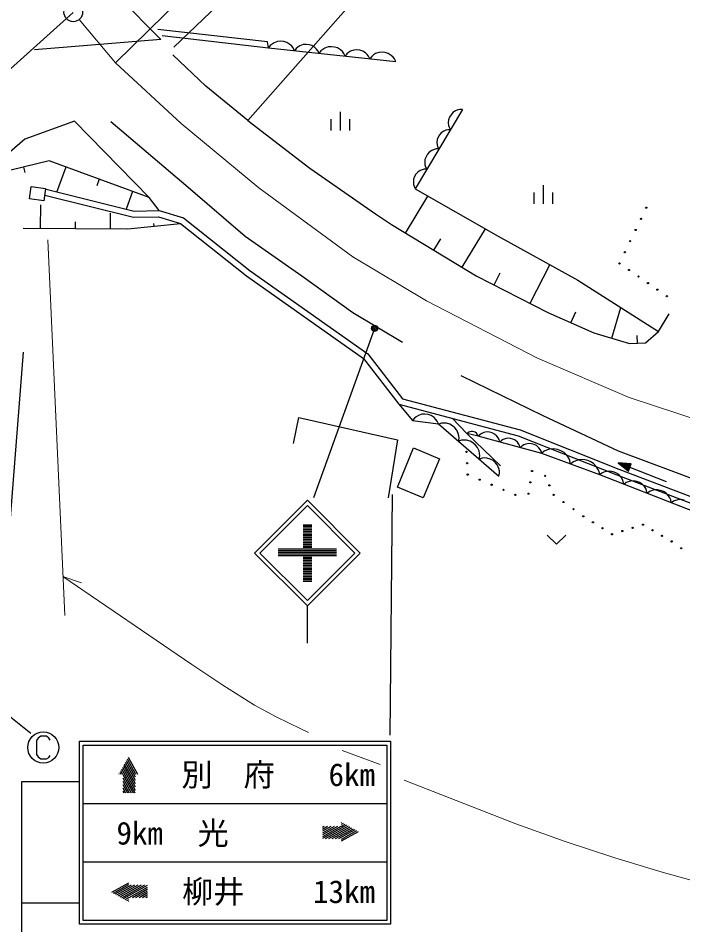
# Model space of a CAD drawing. Units: millimetres, scale not verified. Extents: x 40000 to 680000, y 20000 to 380000.
# Drawn here: x 378938 to 432362, y 246049 to 319472 of the extents above; entities that cross this region are included whole.
import ezdxf
from ezdxf.enums import TextEntityAlignment as Align

# ---------------------------------------------------------------- set-up
doc = ezdxf.new("R2010")
doc.units = ezdxf.units.MM
doc.header["$LTSCALE"] = 1000
doc.linetypes.add('CHAIN', pattern=[18.5, 12, -1.5, 3.5, -1.5])
for name, color, linetype, lineweight in [('M-BGD', 7, 'Continuous', 25), ('M-BGD-EXST', 7, 'Continuous', 25), ('M-BMK', 2, 'CHAIN', 13), ('M-BMK-OTRS', 5, 'Continuous', 25), ('M-BMK-SRVR', 3, 'Continuous', 25), ('M-STR-HTXT', 7, 'Continuous', 13), ('M-STR-STRC', 7, 'Continuous', 25)]:
    doc.layers.add(name, color=color, linetype=linetype, lineweight=lineweight)
doc.styles.add('ＭＳ ゴシック', font='')
doc.styles.get('ＭＳ ゴシック').set_extended_font_data('MS Gothic')

msp = doc.modelspace()

# ---------------------------------------------------------------- linework, layer by layer
at = {"layer": 'M-BGD'}
for p, q in [((385937, 322270), (390397, 317757)), ((398987, 317584), (390152, 318566)), ((390520, 318075), (399048, 317093)), ((390397, 317757), (380242, 316944)), ((399048, 317093), (398987, 317584)), ((399201, 317288), (399053, 317093)), ((399339, 317400), (399201, 317288)), ((399520, 317507), (399339, 317400)), ((399784, 317606), (399520, 317507)), ((400039, 317620), (399784, 317606)), ((400290, 317593), (400039, 317620)), ((400536, 317524), (400290, 317593)), ((400773, 317372), (400536, 317524)), ((400926, 317229), (400773, 317372)), ((401038, 317090), (400926, 317229)), ((401586, 317262), (401414, 317160)), ((401837, 317356), (401586, 317262)), ((402080, 317370), (401837, 317356)), ((402319, 317344), (402080, 317370)), ((402553, 317279), (402319, 317344)), ((402779, 317134), (402553, 317279)), ((394017, 314015), (391378, 316530)), ((399048, 317093), (409294, 315989)), ((401141, 316868), (401038, 317090)), ((401282, 317054), (401141, 316868)), ((401414, 317160), (401282, 317054)), ((402925, 316997), (402779, 317134)), ((403031, 316865), (402925, 316997)), ((403129, 316654), (403031, 316865)), ((403277, 316849), (403129, 316654)), ((403416, 316961), (403277, 316849)), ((403596, 317068), (403416, 316961)), ((403860, 317166), (403596, 317068)), ((404116, 317181), (403860, 317166)), ((404366, 317154), (404116, 317181)), ((404612, 317085), (404366, 317154)), ((404849, 316933), (404612, 317085)), ((405003, 316790), (404849, 316933)), ((405114, 316651), (405003, 316790)), ((405217, 316428), (405114, 316651)), ((405358, 316614), (405217, 316428)), ((405490, 316721), (405358, 316614)), ((405662, 316823), (405490, 316721)), ((405914, 316917), (405662, 316823)), ((406156, 316931), (405914, 316917)), ((406395, 316905), (406156, 316931)), ((406629, 316840), (406395, 316905)), ((406855, 316694), (406629, 316840)), ((407001, 316558), (406855, 316694)), ((407108, 316426), (407001, 316558)), ((407492, 316521), (407353, 316409)), ((407673, 316628), (407492, 316521)), ((407937, 316727), (407673, 316628)), ((408192, 316742), (407937, 316727)), ((408442, 316715), (408192, 316742)), ((408688, 316646), (408442, 316715)), ((408926, 316493), (408688, 316646)), ((409079, 316350), (408926, 316493)), ((407206, 316214), (407108, 316426)), ((407353, 316409), (407206, 316214)), ((409191, 316211), (409079, 316350)), ((409294, 315989), (409191, 316211)), ((397391, 311254), (394017, 314015)), ((414650, 312146), (410846, 305766)), ((414272, 312106), (414096, 312034)), ((414428, 312146), (414272, 312106)), ((414650, 312146), (414428, 312146)), ((404058, 311353), (404058, 310453)), ((404808, 311953), (404808, 310453)), ((405558, 311353), (405558, 310453)), ((413615, 311524), (413531, 311309)), ((413732, 311720), (413615, 311524)), ((413882, 311896), (413732, 311720)), ((414096, 312034), (413882, 311896)), ((383446, 311206), (379458, 309749)), ((389459, 305057), (383446, 311206)), ((397391, 311254), (402385, 307429)), ((413531, 311309), (413512, 311055)), ((413512, 311055), (413533, 310866)), ((413533, 310866), (413572, 310709)), ((413572, 310709), (413677, 310514)), ((412697, 309925), (412617, 309721)), ((412808, 310110), (412697, 309925)), ((412949, 310277), (412808, 310110)), ((413152, 310408), (412949, 310277)), ((413319, 310476), (413152, 310408)), ((413467, 310514), (413319, 310476)), ((413677, 310514), (413467, 310514)), ((379458, 309749), (376774, 307448)), ((412617, 309721), (412599, 309480)), ((412599, 309480), (412618, 309301)), ((412618, 309301), (412656, 309153)), ((412656, 309153), (412755, 308968)), ((411837, 308542), (411721, 308346)), ((411987, 308718), (411837, 308542)), ((412202, 308856), (411987, 308718)), ((412377, 308928), (412202, 308856)), ((412534, 308967), (412377, 308928)), ((412755, 308968), (412534, 308967)), ((381422, 308002), (377311, 307020)), ((389459, 305057), (381422, 308002)), ((411637, 308131), (411618, 307876)), ((411618, 307876), (411638, 307688)), ((411721, 308346), (411637, 308131)), ((411638, 307688), (411677, 307531)), ((379367, 307511), (379472, 307072)), ((382761, 307511), (382009, 305458)), ((402385, 307429), (407662, 303748)), ((410913, 306932), (410802, 306747)), ((411054, 307099), (410913, 306932)), ((411258, 307230), (411054, 307099)), ((411424, 307298), (411258, 307230)), ((411572, 307335), (411424, 307298)), ((411782, 307336), (411572, 307335)), ((411677, 307531), (411782, 307336)), ((385440, 306529), (385250, 306009)), ((410723, 306543), (410705, 306302)), ((410705, 306302), (410724, 306123)), ((410802, 306747), (410723, 306543)), ((379851, 304950), (379983, 305940)), ((379983, 305940), (381134, 305786)), ((381134, 305786), (381002, 304797)), ((381184, 305740), (388252, 303975)), ((388119, 305548), (387600, 304130)), ((410724, 306123), (410761, 305975)), ((410761, 305975), (410861, 305790)), ((410846, 305766), (417533, 301962)), ((420378, 305463), (420378, 304563)), ((421128, 306063), (421128, 304563)), ((421878, 305463), (421878, 304563)), ((381002, 304797), (379851, 304950)), ((381063, 305255), (388196, 303473)), ((390277, 304024), (389459, 305057)), ((410085, 302203), (411880, 305177)), ((380737, 302592), (380751, 304466)), ((388252, 303975), (390277, 304024)), ((390277, 304024), (392213, 303433)), ((386340, 302552), (386350, 303813)), ((388196, 303473), (390209, 303522)), ((390209, 303522), (391976, 302982)), ((392213, 303433), (397576, 299162)), ((407662, 303748), (408950, 302889)), ((379336, 302603), (387741, 302541)), ((383539, 302572), (383542, 303099)), ((387741, 302541), (391976, 302982)), ((389858, 302762), (389835, 302987)), ((391976, 302982), (397276, 298761)), ((408950, 302889), (415760, 298778)), ((414625, 299463), (416491, 302555)), ((417533, 301962), (423920, 298410)), ((412355, 300833), (412904, 301743)), ((420085, 296569), (421665, 299664)), ((397576, 299162), (407055, 292493)), ((417202, 298042), (417692, 299001)), ((397276, 298761), (406705, 292128)), ((415760, 298778), (421527, 295833)), ((423920, 298410), (430423, 294299)), ((426650, 293747), (427386, 296219)), ((421527, 295833), (425208, 294177)), ((423368, 295005), (423762, 295882)), ((430423, 294299), (431282, 295710)), ((425208, 294177), (428092, 293318)), ((428736, 293348), (428706, 293972)), ((429380, 293379), (430423, 294299)), ((428092, 293318), (429380, 293379)), ((407055, 292493), (409835, 288887)), ((406705, 292128), (409543, 288447)), ((409835, 288887), (419286, 286392)), ((409543, 288447), (410639, 287144)), ((409543, 288447), (419129, 285916)), ((401079, 285293), (401508, 287379)), ((401508, 287379), (409423, 285600)), ((410791, 287336), (410638, 287144)), ((410639, 287144), (412720, 286869)), ((410932, 287444), (410791, 287336)), ((411115, 287547), (410932, 287444)), ((411382, 287639), (411115, 287547)), ((411637, 287648), (411382, 287639)), ((411887, 287615), (411637, 287648)), ((412131, 287540), (411887, 287615)), ((412365, 287382), (412131, 287540)), ((412515, 287235), (412365, 287382)), ((412623, 287094), (412515, 287235)), ((412720, 286869), (412623, 287094)), ((414998, 286084), (413816, 287319)), ((412720, 286869), (417589, 282668)), ((412976, 286926), (412744, 286849)), ((413154, 286939), (412976, 286926)), ((413364, 286925), (413154, 286939)), ((413637, 286855), (413364, 286925)), ((413855, 286722), (413637, 286855)), ((414046, 286558), (413855, 286722)), ((414209, 286361), (414046, 286558)), ((414318, 286101), (414209, 286361)), ((419286, 286392), (427236, 283236)), ((414362, 285896), (414318, 286101)), ((414334, 285477), (414376, 285719)), ((414376, 285719), (414362, 285896)), ((415901, 285888), (414998, 286084)), ((414998, 286084), (417707, 283493)), ((415093, 286155), (415021, 286079)), ((415158, 286197), (415093, 286155)), ((415239, 286234), (415158, 286197)), ((415356, 286264), (415239, 286234)), ((415466, 286259), (415356, 286264)), ((415571, 286236), (415466, 286259)), ((415673, 286195), (415571, 286236)), ((415767, 286119), (415673, 286195)), ((415826, 286051), (415767, 286119)), ((415867, 285987), (415826, 286051)), ((415901, 285888), (415867, 285987)), ((421029, 284480), (415901, 285888)), ((416070, 286028), (415918, 285883)), ((416203, 286104), (416070, 286028)), ((416370, 286170), (416203, 286104)), ((416607, 286217), (416370, 286170)), ((416825, 286194), (416607, 286217)), ((417033, 286137), (416825, 286194)), ((417232, 286045), (417033, 286137)), ((417412, 285884), (417232, 286045)), ((417522, 285741), (417412, 285884)), ((417598, 285609), (417522, 285741)), ((418081, 285677), (417923, 285615)), ((418305, 285722), (418081, 285677)), ((418510, 285700), (418305, 285722)), ((418707, 285646), (418510, 285700)), ((418895, 285560), (418707, 285646)), ((419129, 285916), (427055, 282770)), ((409423, 285600), (408687, 280937)), ((409417, 281778), (410715, 284932)), ((410715, 284932), (412801, 284073)), ((414577, 285558), (414334, 285477)), ((414764, 285571), (414577, 285558)), ((414983, 285556), (414764, 285571)), ((415269, 285484), (414983, 285556)), ((415498, 285344), (415269, 285484)), ((415698, 285172), (415498, 285344)), ((415869, 284966), (415698, 285172)), ((415982, 284694), (415869, 284966)), ((417654, 285407), (417598, 285609)), ((417797, 285543), (417654, 285407)), ((417923, 285615), (417797, 285543)), ((419065, 285407), (418895, 285560)), ((419169, 285273), (419065, 285407)), ((419240, 285148), (419169, 285273)), ((419293, 284957), (419240, 285148)), ((419445, 285102), (419293, 284957)), ((419578, 285177), (419445, 285102)), ((419745, 285243), (419578, 285177)), ((419982, 285290), (419745, 285243)), ((420200, 285268), (419982, 285290)), ((420408, 285211), (420200, 285268)), ((420607, 285119), (420408, 285211)), ((420787, 284957), (420607, 285119)), ((420897, 284815), (420787, 284957)), ((416029, 284479), (415982, 284694)), ((415999, 284040), (416043, 284293)), ((416043, 284293), (416029, 284479)), ((420973, 284682), (420897, 284815)), ((421029, 284480), (420973, 284682)), ((421227, 284674), (421000, 284491)), ((425692, 282762), (421029, 284480)), ((421420, 284763), (421227, 284674)), ((421660, 284834), (421420, 284763)), ((421993, 284871), (421660, 284834)), ((422292, 284814), (421993, 284871)), ((422573, 284711), (422292, 284814)), ((422837, 284560), (422573, 284711)), ((423067, 284316), (422837, 284560)), ((423203, 284106), (423067, 284316)), ((412801, 284073), (411503, 280919)), ((416232, 284117), (415999, 284040)), ((416410, 284130), (416232, 284117)), ((416619, 284115), (416410, 284130)), ((416892, 284046), (416619, 284115)), ((417110, 283913), (416892, 284046)), ((417301, 283749), (417110, 283913)), ((417465, 283552), (417301, 283749)), ((417573, 283292), (417465, 283552)), ((423292, 283913), (423203, 284106)), ((423346, 283627), (423292, 283913)), ((423573, 283809), (423346, 283627)), ((423766, 283898), (423573, 283809)), ((424005, 283970), (423766, 283898)), ((424339, 284007), (424005, 283970)), ((424638, 283950), (424339, 284007)), ((424919, 283846), (424638, 283950)), ((425183, 283696), (424919, 283846)), ((425413, 283451), (425183, 283696)), ((425549, 283241), (425413, 283451)), ((431055, 282217), (427177, 283738)), ((427177, 283738), (427991, 283075)), ((428225, 283671), (427177, 283738)), ((427289, 283694), (427976, 283145)), ((428166, 283630), (427289, 283694)), ((427401, 283651), (427961, 283216)), ((428107, 283588), (427401, 283651)), ((427512, 283607), (427945, 283286)), ((428047, 283547), (427512, 283607)), ((427624, 283563), (427930, 283357)), ((427988, 283506), (427624, 283563)), ((427773, 283504), (427915, 283427)), ((427929, 283465), (427773, 283504)), ((427915, 283427), (427929, 283465)), ((427930, 283357), (427988, 283506)), ((427945, 283286), (428047, 283547)), ((427961, 283216), (428107, 283588)), ((427976, 283145), (428166, 283630)), ((427991, 283075), (428225, 283671)), ((417618, 283087), (417573, 283292)), ((417589, 282668), (417631, 282909)), ((417631, 282909), (417618, 283087)), ((425638, 283049), (425549, 283241)), ((425692, 282762), (425638, 283049)), ((425864, 282921), (425670, 282771)), ((435263, 279020), (425692, 282762)), ((426027, 282992), (425864, 282921)), ((426229, 283048), (426027, 282992)), ((426510, 283074), (426229, 283048)), ((426760, 283021), (426510, 283074)), ((426995, 282929), (426760, 283021)), ((427214, 282799), (426995, 282929)), ((427055, 282770), (435104, 279678)), ((427403, 282589), (427214, 282799)), ((427236, 283236), (435234, 280164)), ((427514, 282411), (427403, 282589)), ((427585, 282248), (427514, 282411)), ((427626, 282006), (427585, 282248)), ((427810, 282149), (427626, 282006)), ((427966, 282217), (427810, 282149)), ((428159, 282270), (427966, 282217)), ((428426, 282295), (428159, 282270)), ((428664, 282244), (428426, 282295)), ((428887, 282157), (428664, 282244)), ((429096, 282032), (428887, 282157)), ((429276, 281833), (429096, 282032)), ((411503, 280919), (409417, 281778)), ((429382, 281663), (429276, 281833)), ((429450, 281508), (429382, 281663)), ((429489, 281278), (429450, 281508)), ((429682, 281428), (429489, 281278)), ((429846, 281499), (429682, 281428)), ((430048, 281555), (429846, 281499)), ((430329, 281581), (430048, 281555)), ((430579, 281528), (430329, 281581)), ((430813, 281436), (430579, 281528)), ((431033, 281305), (430813, 281436)), ((431221, 281096), (431033, 281305)), ((431332, 280918), (431221, 281096)), ((431403, 280755), (431332, 280918)), ((431444, 280513), (431403, 280755)), ((431629, 280656), (431444, 280513)), ((431784, 280724), (431629, 280656)), ((431977, 280777), (431784, 280724)), ((432244, 280802), (431977, 280777)), ((432482, 280751), (432244, 280802)), ((421470, 277914), (422220, 277194)), ((422220, 277194), (422970, 277914))]:
    msp.add_line(p, q, dxfattribs=at)
for centre in [(429429, 304247), (428999, 303351), (428570, 302455), (428140, 301559), (427711, 300664), (427281, 299768), (428042, 299240), (428803, 298713), (429564, 298185), (430324, 297658), (431085, 297130), (414979, 284614), (415027, 283703), (415075, 282792), (420251, 283080), (421306, 282696), (416033, 282385), (416992, 281977), (420108, 282169), (421641, 281929), (417951, 281570), (418909, 281163), (419964, 281258), (421977, 281163), (422776, 280587), (423575, 280012), (424373, 279437), (425140, 278958), (425907, 278478), (427505, 278255), (428336, 278510), (429166, 278766), (429933, 278319), (426674, 277999), (430700, 277871), (431467, 277424), (432234, 276868)]:
    msp.add_circle(centre, 50, dxfattribs=at)
at = {"layer": 'M-BGD-EXST'}
for p, q in [((373511, 267145), (379953, 262007)), ((380550, 261607), (380400, 261407)), ((380400, 261407), (380400, 260307)), ((380750, 261757), (380550, 261607)), ((381200, 261757), (380750, 261757)), ((381400, 261607), (381200, 261757)), ((381500, 261457), (381400, 261607)), ((380400, 260307), (380550, 260107)), ((380550, 260107), (380750, 259957)), ((380750, 259957), (381200, 259957)), ((381200, 259957), (381400, 260057)), ((381400, 260057), (381500, 260207))]:
    msp.add_line(p, q, dxfattribs=at)
msp.add_circle((380950, 260857), 1250, dxfattribs=at)
at = {"layer": 'M-BMK'}
for p, q in [((383843, 319373), (386760, 315901)), ((386760, 315901), (392042, 311027)), ((392042, 311027), (398273, 305851)), ((398273, 305851), (405824, 300302)), ((405824, 300302), (411768, 296755)), ((411768, 296755), (420687, 292165)), ((420687, 292165), (428068, 289001)), ((428068, 289001), (438193, 285644))]:
    msp.add_line(p, q, dxfattribs=at)
at = {"layer": 'M-BMK-OTRS'}
for p, q in [((383361, 319947), (366514, 304857)), ((379342, 292643), (377613, 270757))]:
    msp.add_line(p, q, dxfattribs=at)
at = {"layer": 'M-BMK-SRVR'}
msp.add_circle((383361, 319947), 750, dxfattribs=at)
at = {"layer": 'M-STR-HTXT'}
for p, q in [((391440, 317144), (414631, 339353)), ((386760, 315901), (408249, 337027)), ((418803, 335549), (397391, 311254)), ((381324, 301656), (382674, 271471)), ((382534, 274601), (384009, 274102)), ((382534, 274601), (392884, 267533)), ((404967, 260629), (408035, 259479))]:
    msp.add_line(p, q, dxfattribs=at)
for points in [[(392884, 267533), (395379, 265856), (397927, 264272), (399666, 263322), (401646, 262363), (402283, 262067)], [(409952, 258233), (418942, 254720), (422899, 253309), (426890, 251992), (430721, 250833), (434493, 249797)]]:
    msp.add_lwpolyline(points, dxfattribs=at)
at = {"layer": 'M-STR-STRC'}
for p, q in [((386391, 311169), (392587, 305892)), ((392587, 305892), (397188, 301966)), ((397188, 301966), (401728, 298776)), ((401728, 298776), (405839, 295831)), ((405839, 295831), (409827, 293438)), ((407583, 294539), (402674, 280919)), ((414509, 290756), (421105, 287535)), ((421105, 287535), (427163, 284698)), ((427163, 284698), (435369, 281630)), ((397941, 276491), (402184, 280733)), ((402184, 280733), (406426, 276491)), ((408993, 281183), (408803, 261839)), ((402184, 280309), (398365, 276491)), ((406002, 276491), (402184, 280309)), ((402534, 278741), (401834, 278741)), ((402534, 278611), (401834, 278611)), ((402534, 278481), (401834, 278481)), ((402534, 278351), (401834, 278351)), ((402534, 278221), (401834, 278221)), ((402534, 278091), (401834, 278091)), ((402534, 277961), (401834, 277961)), ((402534, 277831), (401834, 277831)), ((402534, 277701), (401834, 277701)), ((402534, 277571), (401834, 277571)), ((402534, 277441), (401834, 277441)), ((402534, 277311), (401834, 277311)), ((402534, 277181), (401834, 277181)), ((402534, 277051), (401834, 277051)), ((402534, 276921), (401834, 276921)), ((402184, 272248), (397941, 276491)), ((398365, 276491), (402184, 272672)), ((404534, 276791), (399834, 276791)), ((404534, 276661), (399834, 276661)), ((404534, 276531), (399834, 276531)), ((404534, 276401), (399834, 276401)), ((404534, 276271), (399834, 276271)), ((402534, 276141), (401834, 276141)), ((406426, 276491), (402184, 272248)), ((402184, 272672), (406002, 276491)), ((402534, 276011), (401834, 276011)), ((402534, 275881), (401834, 275881)), ((402534, 275751), (401834, 275751)), ((402534, 275621), (401834, 275621)), ((402534, 275491), (401834, 275491)), ((402534, 275361), (401834, 275361)), ((402534, 275231), (401834, 275231)), ((402534, 275101), (401834, 275101)), ((402534, 274971), (401834, 274971)), ((402534, 274841), (401834, 274841)), ((402534, 274711), (401834, 274711)), ((402534, 274581), (401834, 274581)), ((402534, 274451), (401834, 274451)), ((402534, 274321), (401834, 274321)), ((402534, 274191), (401834, 274191)), ((402184, 269248), (402184, 272248)), ((383861, 246657), (383861, 261357)), ((383861, 261357), (408861, 261357)), ((384161, 246957), (384161, 261057)), ((384161, 261057), (408561, 261057)), ((408561, 261057), (408561, 246957)), ((408861, 261357), (408861, 246657)), ((387688, 259939), (388372, 258707)), ((387762, 260073), (388521, 258707)), ((387316, 259270), (388336, 257433)), ((387390, 259404), (388336, 257701)), ((387465, 259538), (388336, 257968)), ((387539, 259671), (388336, 258236)), ((387613, 259805), (388336, 258504)), ((387019, 258735), (387034, 258707)), ((387093, 258868), (387183, 258707)), ((387167, 259002), (387331, 258707)), ((387242, 259136), (388313, 257207)), ((387336, 258698), (388165, 257207)), ((379213, 246049), (379213, 258135)), ((379213, 258135), (383861, 258135)), ((387336, 258430), (388016, 257207)), ((387336, 258162), (387867, 257207)), ((387336, 257895), (387719, 257207)), ((387336, 257627), (387570, 257207)), ((387336, 257359), (387421, 257207)), ((384161, 256357), (408561, 256357)), ((404914, 254825), (404886, 254809)), ((405316, 254602), (403386, 253530)), ((404877, 254507), (403386, 253679)), ((404610, 254507), (403386, 253827)), ((404342, 254507), (403386, 253976)), ((404074, 254507), (403386, 254125)), ((403807, 254507), (403386, 254273)), ((403539, 254507), (403386, 254422)), ((405450, 254527), (403613, 253507)), ((405583, 254453), (403880, 253507)), ((405717, 254379), (404148, 253507)), ((405851, 254304), (404416, 253507)), ((405985, 254230), (404683, 253507)), ((405048, 254750), (404886, 254661)), ((405182, 254676), (404886, 254512)), ((406119, 254156), (404886, 253471)), ((406253, 254081), (404886, 253322)), ((384161, 251657), (408561, 251657)), ((386470, 249232), (387836, 249991)), ((386604, 249158), (387836, 249843)), ((386738, 249084), (388040, 249807)), ((386872, 249009), (388307, 249807)), ((387006, 248935), (388575, 249807)), ((387140, 248861), (388843, 249807)), ((387273, 248786), (389110, 249807)), ((387407, 248712), (389336, 249784)), ((387846, 248807), (389336, 249635)), ((388113, 248807), (389336, 249486)), ((388381, 248807), (389336, 249338)), ((388649, 248807), (389336, 249189)), ((388916, 248807), (389336, 249040)), ((379213, 248380), (383861, 248380)), ((387541, 248638), (387836, 248802)), ((387675, 248563), (387836, 248653)), ((387809, 248489), (387836, 248504)), ((389184, 248807), (389336, 248891)), ((408561, 246957), (384161, 246957)), ((408861, 246657), (383861, 246657))]:
    msp.add_line(p, q, dxfattribs=at)
for radius in [250, 150, 50]:
    msp.add_circle((407583, 294539), radius, dxfattribs=at)

# ---------------------------------------------------------------- texts
at = {"layer": 'M-STR-STRC', "style": 'ＭＳ ゴシック'}
for s, p in [('別\u3000府', (392061, 257206)), (' 6km', (402636, 257206)), (' 9km', (385586, 252506)), (' 光 ', (392111, 252506)), ('柳井', (392111, 247806)), ('13km', (402636, 247806))]:
    msp.add_text(s, height=1833, dxfattribs=at).set_placement(p, align=Align.BOTTOM_LEFT)

doc.saveas('drawing.dxf')
